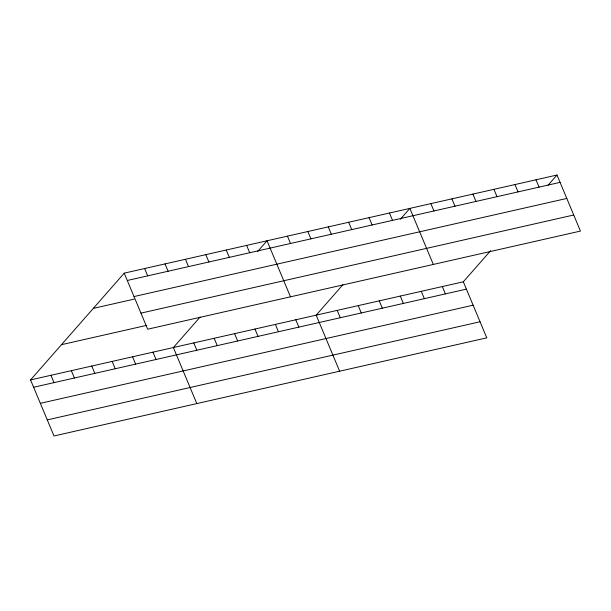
<?xml version="1.0" encoding="UTF-8"?>
<svg xmlns="http://www.w3.org/2000/svg" width="611" height="611" viewBox="0 0 611 611"><rect width="100%" height="100%" fill="white"/><g stroke="black" fill="none" stroke-linecap="round" stroke-linejoin="round"><path stroke-width="0.92" d="M490.679 250.632L463.329 281.793L486.776 337.845L53.997 435.971L30.55 379.92L124.224 273.155L557.003 175.029L580.45 231.08L147.671 329.207L124.224 273.155M200.118 317.048L173.371 347.537L196.811 403.588M257.529 251.617L267.045 240.772L290.485 296.824M342.939 284.665L316.185 315.161L339.632 371.205M400.35 219.234L409.859 208.397L433.306 264.441M548.09 185.194L557.003 175.029M127.294 280.487L560.073 182.368M134.015 296.564L566.794 198.438M93.315 308.387L134.114 299.138M140.942 313.13L573.729 215.003M61.459 344.688L146.785 325.342M30.55 379.92L463.329 281.793M33.62 387.252L466.399 289.133M40.341 403.329L473.12 305.202M47.268 419.894L480.047 321.768M535.984 179.794L539.055 187.134M514.966 184.56L518.029 191.9M493.94 189.326L497.01 196.666M472.922 194.099L475.992 201.431M451.903 198.865L454.966 206.197M430.877 203.631L433.947 210.963M442.311 286.559L445.381 293.899M389.459 213.018L392.522 220.357M421.292 291.325L424.355 298.664M369.052 217.646L372.122 224.978M400.266 296.091L403.336 303.43M348.652 222.274L351.722 229.606M379.248 300.856L382.318 308.196M328.252 226.895L331.315 234.234M358.229 305.622L361.292 312.962M307.845 231.523L310.915 238.855M337.203 310.396L340.274 317.728M287.445 236.151L290.515 243.484M295.785 319.782L298.848 327.114M246.638 245.401L249.708 252.733M275.378 324.41L278.448 331.742M226.238 250.029L229.308 257.361M254.978 329.039L258.048 336.371M205.831 254.65L208.901 261.989M234.578 333.659L237.641 340.999M185.431 259.278L188.501 266.61M214.171 338.288L217.241 345.62M165.031 263.906L168.094 271.238M193.771 342.916L196.841 350.248M144.624 268.535L147.694 275.867M152.964 352.165L156.034 359.497M132.564 356.793L135.627 364.125M112.157 361.414L115.227 368.754M91.757 366.042L94.827 373.374M71.357 370.671L74.42 378.003M50.95 375.291L54.02 382.631"/></g></svg>
